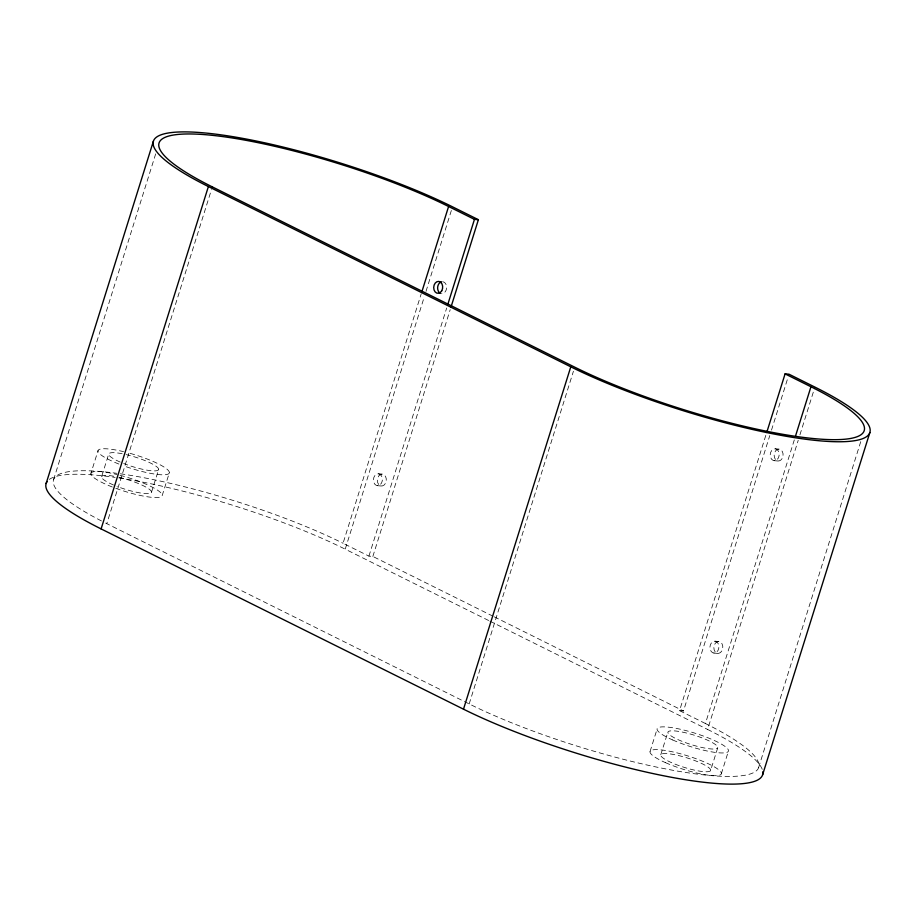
<?xml version="1.0" encoding="UTF-8"?>
<svg xmlns="http://www.w3.org/2000/svg" width="916" height="916" viewBox="0 0 916 916"><rect width="100%" height="100%" fill="white"/><g stroke="black" fill="none" stroke-linecap="round" stroke-linejoin="round"><path stroke-width="0.69" stroke-dasharray="4.58 3.44" d="M53.586 479.686L155.697 153.842M112.313 487.003A37.327 7.053 17.4 0 1 90.947 473.274L98.046 450.603A37.327 7.053 17.4 0 1 123.523 451.645M113.492 484.988A26.129 4.946 17.4 0 1 101.596 476.732L108.729 453.958A26.129 4.946 17.4 0 1 122.515 453.798M794.298 439.932L705.423 723.514A179.559 33.949 17.4 0 1 711.847 775.669A179.559 33.949 17.4 0 1 469.164 703.912L106.794 523.654L211.47 189.612M151.472 492.339L158.594 469.599A26.129 4.946 17.4 0 0 126.145 454.588M115.817 488.32A37.327 7.053 17.4 0 0 162.155 495.682L169.277 472.954A37.327 7.053 17.4 0 0 127.152 452.561M493.014 616.228L372.858 556.447L368.93 556.126L343.053 543.257L421.234 293.75M488.64 620.51L345.218 549.176L424.291 296.841M425.997 291.38L452.08 208.184M368.93 556.126L446.687 307.982M372.858 556.447L450.191 309.677M469.175 703.912L573.427 371.243M650.062 751.498L657.196 728.758M660.757 754.818L667.89 732.079M705.423 723.514L679.546 710.644L766.28 433.875M679.546 710.644L683.485 710.965L769.784 435.558M771.501 430.108L787.737 378.297M762.238 769.314A185.536 35.083 17.4 0 0 707.61 729.445L798.225 440.275M799.931 434.825L814.897 387.09M710.61 770.493A26.129 4.946 17.4 0 0 674.611 754.681A26.129 4.946 17.4 0 0 671.84 762.788A26.129 4.946 17.4 0 0 710.61 770.493L717.743 747.754A26.129 4.946 17.4 0 0 681.733 731.953A26.129 4.946 17.4 0 0 678.962 740.048A26.129 4.946 17.4 0 0 717.743 747.754M721.304 773.814L728.438 751.074M758.643 767.471L860.754 441.615M775.325 448.806A5.977 4.488 -85.3 0 1 778.245 458.183A5.977 4.488 -85.3 0 1 770.528 457.244A5.977 4.488 -85.3 0 1 775.325 448.806L779.253 449.126A5.977 4.488 -85.3 0 1 782.172 458.504A5.977 4.488 -85.3 0 1 774.467 457.565A5.977 4.488 -85.3 0 1 779.253 449.126M774.077 460.679L778.005 461.011M378.526 473.79A5.977 4.488 -85.3 0 1 381.457 483.167A5.977 4.488 -85.3 0 1 373.739 482.228A5.977 4.488 -85.3 0 1 378.526 473.79L382.464 474.122A5.977 4.488 -85.3 0 1 385.384 483.499A5.977 4.488 -85.3 0 1 377.667 482.56A5.977 4.488 -85.3 0 1 382.464 474.122M377.289 485.675L381.216 485.995M715.03 641.189A5.977 4.488 -85.3 0 1 717.961 650.566A5.977 4.488 -85.3 0 1 710.243 649.627A5.977 4.488 -85.3 0 1 715.03 641.189L718.968 641.509A5.977 4.488 -85.3 0 1 721.888 650.887A5.977 4.488 -85.3 0 1 714.171 649.948A5.977 4.488 -85.3 0 1 718.968 641.509M713.793 653.062L717.72 653.383M494.296 616.857L683.485 710.965M489.923 621.151L707.61 729.445M106.783 523.643A179.559 33.949 17.4 0 1 105.683 523.093M101.447 520.941A179.559 33.949 17.4 0 1 116.859 473.309M120.385 473.79A179.559 33.949 17.4 0 1 343.053 543.257M49.349 479.389A185.536 35.083 17.4 0 1 115.164 477.408M118.874 477.946A185.536 35.083 17.4 0 1 345.218 549.176M442.749 281.739A5.977 4.488 -85.3 0 1 446.584 288.219A5.977 4.488 -85.3 0 1 441.501 293.624M120.03 475.29A37.327 7.053 17.4 0 1 162.155 495.682M90.947 473.274A37.327 7.053 17.4 0 1 116.996 474.522M119.023 477.316A26.129 4.946 17.4 0 1 151.495 492.247A26.129 4.946 17.4 0 1 116.985 486.407M101.596 476.732A26.129 4.946 17.4 0 1 115.782 476.606M158.605 469.553A26.129 4.946 17.4 0 1 123.706 463.519M120.248 462.099A26.129 4.946 17.4 0 1 108.718 453.993M169.3 472.896A37.327 7.053 17.4 0 1 123.534 465.809M118.874 464.046A37.327 7.053 17.4 0 1 98.069 450.546M665.554 762.685A37.327 7.053 17.4 0 0 721.27 773.928A37.327 7.053 17.4 0 0 670.237 751.349A37.327 7.053 17.4 0 0 665.554 762.685M672.676 739.956A37.327 7.053 17.4 0 0 728.392 751.189A37.327 7.053 17.4 0 0 677.371 728.609A37.327 7.053 17.4 0 0 672.676 739.956"/><path stroke-width="1.37" d="M46.132 483.499L153.419 141.144M762.856 771.741A185.536 35.083 17.4 0 1 657.722 774.57A185.536 35.083 17.4 0 1 463.496 709.179L101.103 528.91L208.39 186.555A185.536 35.083 17.4 0 1 201.772 132.683A185.536 35.083 17.4 0 1 452.504 206.821L478.392 219.691L451.038 306.952M421.669 292.387L448.588 206.501A179.559 33.949 17.4 0 0 205.905 134.732A179.559 33.949 17.4 0 0 212.317 186.887M447.97 303.894L474.454 219.371L478.392 219.691M463.496 709.179L570.783 366.824L208.39 186.555M766.715 432.512L785.081 373.888L789.008 374.209L814.897 387.09A185.536 35.083 17.4 0 1 821.515 440.962A185.536 35.083 17.4 0 1 570.783 366.824M795.58 435.833L810.958 386.758L785.081 373.888M762.581 774.856L869.868 432.501M448.588 206.501L474.454 219.371M212.329 186.887L574.698 367.144A179.559 33.949 17.4 0 0 817.381 438.901A179.559 33.949 17.4 0 0 810.969 386.758M101.103 528.91A185.536 35.083 17.4 0 1 47.117 481.564M440.367 293.28A5.977 4.488 -85.3 0 1 437.665 287.143A5.977 4.488 -85.3 0 1 441.569 281.807M441.741 290.796A5.977 4.488 -85.3 0 0 438.821 281.418A5.977 4.488 -85.3 0 0 434.024 289.857A5.977 4.488 -85.3 0 0 441.741 290.796"/></g></svg>
